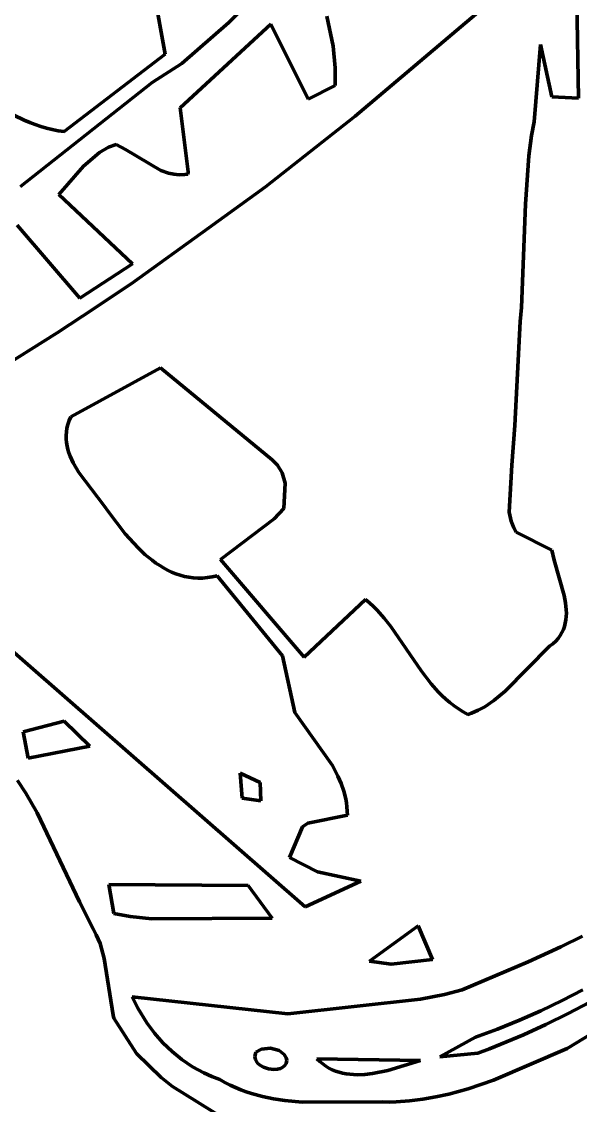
# Model space of a CAD drawing. Header units: millimetres. Extents: x 0 to 12.5, y 0 to 14.6.
# Drawn here: x 8.472 to 9.376, y 3.18 to 4.934 of the extents above; entities that cross this region are included whole.
import ezdxf

# ---------------------------------------------------------------- set-up
doc = ezdxf.new("R2010")
doc.units = ezdxf.units.MM
doc.layers.add('color#131313ff', color=7, linetype='CONTINUOUS', lineweight=100)
doc.layers.add('color#fcfcfcff', color=7, linetype='CONTINUOUS', lineweight=100)

msp = doc.modelspace()

# ---------------------------------------------------------------- linework, layer by layer
at = {"layer": 'color#131313ff'}
for p, q in [((8.7045, 4.8814), (8.6465, 5.1955)), ((8.8549, 4.9805), (8.8075, 4.9324)), ((9.3733, 4.8101), (9.3707, 4.9675)), ((9.2142, 4.9518), (9.0119, 4.781)), ((8.7283, 4.7947), (8.8752, 4.9302)), ((8.8075, 4.9324), (8.731, 4.8661)), ((8.8752, 4.9302), (8.936, 4.8083)), ((8.976, 4.8945), (8.966, 4.9431)), ((8.9794, 4.8592), (8.976, 4.8945)), ((9.3017, 4.772), (9.3122, 4.8968)), ((9.3122, 4.8968), (9.3305, 4.8124)), ((8.5407, 4.7561), (8.7045, 4.8814)), ((8.731, 4.8661), (8.6833, 4.8354)), ((8.9794, 4.8306), (8.9794, 4.8592)), ((8.6833, 4.8354), (8.4698, 4.667)), ((8.936, 4.8083), (8.9794, 4.8306)), ((9.3305, 4.8124), (9.3733, 4.8101)), ((8.7413, 4.691), (8.7283, 4.7947)), ((8.4591, 4.7828), (8.4762, 4.7745)), ((8.4762, 4.7745), (8.4849, 4.7708)), ((8.4849, 4.7708), (8.4938, 4.7674)), ((9.0119, 4.781), (8.8666, 4.6664)), ((9.2976, 4.7499), (9.3017, 4.772)), ((8.4938, 4.7674), (8.5028, 4.7644)), ((8.5028, 4.7644), (8.512, 4.7617)), ((8.512, 4.7617), (8.5214, 4.7594)), ((8.5214, 4.7594), (8.5309, 4.7575)), ((8.5309, 4.7575), (8.5407, 4.7561)), ((9.2931, 4.7167), (9.2976, 4.7499)), ((8.5719, 4.6999), (8.5978, 4.7223)), ((8.5978, 4.7223), (8.6126, 4.7307)), ((8.6126, 4.7307), (8.6247, 4.7353)), ((8.6247, 4.7353), (8.6402, 4.727)), ((8.6402, 4.727), (8.6973, 4.6929)), ((9.2879, 4.6387), (9.2931, 4.7167)), ((8.5322, 4.6544), (8.5719, 4.6999)), ((8.6973, 4.6929), (8.7096, 4.6888)), ((8.7096, 4.6888), (8.7181, 4.687)), ((8.7181, 4.687), (8.7269, 4.6863)), ((8.7269, 4.6863), (8.7361, 4.6866)), ((8.7361, 4.6866), (8.7409, 4.6872)), ((8.7409, 4.6872), (8.7413, 4.691)), ((8.8666, 4.6664), (8.7751, 4.6001)), ((8.6511, 4.5419), (8.5322, 4.6544)), ((9.2814, 4.4711), (9.2879, 4.6387)), ((8.4647, 4.6044), (8.5662, 4.4863)), ((8.7751, 4.6001), (8.6493, 4.5094)), ((8.5662, 4.4863), (8.6511, 4.5419)), ((8.6493, 4.5094), (8.5702, 4.4572)), ((8.5702, 4.4572), (8.5293, 4.4305)), ((9.2789, 4.4488), (9.2814, 4.4711)), ((9.2703, 4.2804), (9.2789, 4.4488)), ((8.5293, 4.4305), (8.3353, 4.309)), ((8.5513, 4.2946), (8.6969, 4.3737)), ((8.6969, 4.3737), (8.8773, 4.2249)), ((8.5453, 4.2761), (8.5467, 4.2822)), ((8.5467, 4.2822), (8.5487, 4.2883)), ((8.5487, 4.2883), (8.5513, 4.2946)), ((9.2653, 4.2163), (9.2703, 4.2804)), ((8.544, 4.2642), (8.5444, 4.2701)), ((8.544, 4.2584), (8.544, 4.2642)), ((8.5444, 4.2701), (8.5453, 4.2761)), ((8.5446, 4.2527), (8.544, 4.2584)), ((8.5455, 4.247), (8.5446, 4.2527)), ((8.5468, 4.2414), (8.5455, 4.247)), ((8.5485, 4.2359), (8.5468, 4.2414)), ((8.5505, 4.2305), (8.5485, 4.2359)), ((8.5555, 4.2197), (8.5505, 4.2305)), ((8.5647, 4.2041), (8.5555, 4.2197)), ((8.8773, 4.2249), (8.886, 4.2164)), ((8.886, 4.2164), (8.8935, 4.204)), ((9.2611, 4.14), (9.2653, 4.2163)), ((8.6057, 4.1502), (8.5647, 4.2041)), ((8.8935, 4.204), (8.8984, 4.1873)), ((8.8984, 4.1873), (8.8962, 4.146)), ((8.6124, 4.1408), (8.6057, 4.1502)), ((8.6397, 4.105), (8.6124, 4.1408)), ((8.8962, 4.146), (8.8808, 4.1293)), ((9.2645, 4.1253), (9.2611, 4.14)), ((8.8808, 4.1293), (8.794, 4.0634)), ((9.2689, 4.1146), (9.2645, 4.1253)), ((8.6604, 4.0822), (8.6397, 4.105)), ((9.2727, 4.1077), (9.2689, 4.1146)), ((9.3304, 4.0784), (9.2727, 4.1077)), ((8.6715, 4.0718), (8.6604, 4.0822)), ((8.6832, 4.0622), (8.6715, 4.0718)), ((9.3342, 4.0624), (9.3304, 4.0784)), ((8.6892, 4.0577), (8.6832, 4.0622)), ((8.6954, 4.0536), (8.6892, 4.0577)), ((8.7017, 4.0498), (8.6954, 4.0536)), ((8.794, 4.0634), (8.9293, 3.9056)), ((9.3505, 4.005), (9.3342, 4.0624)), ((8.7081, 4.0463), (8.7017, 4.0498)), ((8.7147, 4.0432), (8.7081, 4.0463)), ((8.7214, 4.0405), (8.7147, 4.0432)), ((8.7283, 4.0381), (8.7214, 4.0405)), ((8.7353, 4.0362), (8.7283, 4.0381)), ((8.7425, 4.0348), (8.7353, 4.0362)), ((8.7498, 4.0339), (8.7425, 4.0348)), ((8.7726, 4.0342), (8.7648, 4.0335)), ((8.7805, 4.0354), (8.7726, 4.0342)), ((8.7885, 4.0373), (8.7805, 4.0354)), ((8.8943, 3.9074), (8.7885, 4.0373)), ((8.7572, 4.0334), (8.7498, 4.0339)), ((8.7648, 4.0335), (8.7572, 4.0334)), ((8.3452, 4.013), (8.931, 3.5012)), ((8.9293, 3.9056), (9.0287, 3.999)), ((9.0287, 3.999), (9.0352, 3.9934)), ((9.3526, 3.9935), (9.3505, 4.005)), ((9.0352, 3.9934), (9.0415, 3.9875)), ((9.0415, 3.9875), (9.0476, 3.9813)), ((9.0476, 3.9813), (9.059, 3.9684)), ((9.3537, 3.9821), (9.3526, 3.9935)), ((9.3538, 3.9765), (9.3537, 3.9821)), ((9.059, 3.9684), (9.0697, 3.9548)), ((9.3521, 3.9603), (9.353, 3.9656)), ((9.353, 3.9656), (9.3536, 3.971)), ((9.3536, 3.971), (9.3538, 3.9765)), ((9.0697, 3.9548), (9.1191, 3.8828)), ((9.3466, 3.9452), (9.3489, 3.9501)), ((9.3489, 3.9501), (9.3507, 3.9551)), ((9.3507, 3.9551), (9.3521, 3.9603)), ((9.3319, 3.9271), (9.3365, 3.9314)), ((9.3365, 3.9314), (9.3404, 3.9358)), ((9.3404, 3.9358), (9.3438, 3.9404)), ((9.3438, 3.9404), (9.3466, 3.9452)), ((9.2547, 3.8504), (9.3267, 3.9231)), ((9.3267, 3.9231), (9.3319, 3.9271)), ((8.9141, 3.816), (8.8943, 3.9074)), ((9.1191, 3.8828), (9.1349, 3.8623)), ((9.1349, 3.8623), (9.1463, 3.8495)), ((9.1463, 3.8495), (9.1523, 3.8434)), ((9.1523, 3.8434), (9.1586, 3.8375)), ((9.2364, 3.8351), (9.2547, 3.8504)), ((9.1586, 3.8375), (9.1651, 3.832)), ((9.1651, 3.832), (9.1719, 3.8267)), ((9.1719, 3.8267), (9.179, 3.8217)), ((9.2112, 3.8196), (9.2216, 3.8253)), ((9.2216, 3.8253), (9.2364, 3.8351)), ((8.9749, 3.7302), (8.9141, 3.816)), ((9.179, 3.8217), (9.1865, 3.8171)), ((9.1865, 3.8171), (9.1943, 3.8129)), ((9.1943, 3.8129), (9.2001, 3.8149)), ((9.2001, 3.8149), (9.2112, 3.8196)), ((8.5405, 3.8018), (8.4741, 3.7845)), ((8.5821, 3.7612), (8.5405, 3.8018)), ((8.4741, 3.7845), (8.4824, 3.7419)), ((8.4824, 3.7419), (8.5821, 3.7612)), ((8.984, 3.7129), (8.9749, 3.7302)), ((8.4785, 3.6852), (8.4654, 3.7058)), ((8.8257, 3.7175), (8.8578, 3.7024)), ((8.8288, 3.6773), (8.8257, 3.7175)), ((8.8578, 3.7024), (8.8591, 3.6728)), ((8.9891, 3.701), (8.984, 3.7129)), ((8.9933, 3.6887), (8.9891, 3.701)), ((8.4968, 3.6534), (8.4785, 3.6852)), ((8.9965, 3.6761), (8.9933, 3.6887)), ((8.8591, 3.6728), (8.8288, 3.6773)), ((8.9977, 3.6696), (8.9965, 3.6761)), ((8.9986, 3.663), (8.9977, 3.6696)), ((8.5658, 3.5092), (8.4968, 3.6534)), ((8.9353, 3.6369), (8.9993, 3.6495)), ((8.9991, 3.6563), (8.9986, 3.663)), ((8.9993, 3.6495), (8.9991, 3.6563)), ((8.9055, 3.581), (8.9264, 3.631)), ((8.9264, 3.631), (8.9353, 3.6369)), ((8.9507, 3.5579), (8.9055, 3.581)), ((9.021, 3.5428), (8.9507, 3.5579)), ((8.6132, 3.5375), (8.6214, 3.4905)), ((8.8384, 3.5361), (8.6132, 3.5375)), ((8.8775, 3.483), (8.8384, 3.5361)), ((8.931, 3.5012), (9.021, 3.5428)), ((8.5877, 3.4655), (8.5658, 3.5092)), ((8.6214, 3.4905), (8.6477, 3.4858)), ((8.6477, 3.4858), (8.6828, 3.4819)), ((8.6828, 3.4819), (8.8775, 3.483)), ((8.5928, 3.4563), (8.5877, 3.4655)), ((8.5988, 3.4421), (8.5928, 3.4563)), ((9.1137, 3.4705), (9.0352, 3.4135)), ((9.1369, 3.4163), (9.1137, 3.4705)), ((8.6056, 3.4176), (8.5988, 3.4421)), ((9.3799, 3.4541), (9.3451, 3.4367)), ((9.3451, 3.4367), (9.2921, 3.4122)), ((8.6198, 3.326), (8.6056, 3.4176)), ((9.0352, 3.4135), (9.0704, 3.4086)), ((9.0704, 3.4086), (9.1369, 3.4163)), ((9.2921, 3.4122), (9.1849, 3.3672)), ((9.355, 3.2722), (9.5181, 3.3718)), ((8.9027, 3.3283), (8.6507, 3.3558)), ((8.6507, 3.3558), (8.6601, 3.3372)), ((9.1179, 3.3518), (8.9027, 3.3283)), ((9.1564, 3.3596), (9.1179, 3.3518)), ((9.1849, 3.3672), (9.1564, 3.3596)), ((9.3469, 3.3498), (9.3807, 3.3672)), ((8.6601, 3.3372), (8.6747, 3.3135)), ((9.2778, 3.3179), (9.3126, 3.3333)), ((9.3126, 3.3333), (9.3469, 3.3498)), ((9.3917, 3.347), (9.3565, 3.3285)), ((8.6212, 3.321), (8.6198, 3.326)), ((8.6578, 3.2638), (8.6212, 3.321)), ((9.2424, 3.3035), (9.2778, 3.3179)), ((9.3565, 3.3285), (9.3208, 3.3109)), ((8.6747, 3.3135), (8.6871, 3.2969)), ((9.2246, 3.2968), (9.2424, 3.3035)), ((9.3208, 3.3109), (9.2846, 3.2944)), ((8.6871, 3.2969), (8.7007, 3.2814)), ((8.7007, 3.2814), (8.7155, 3.2671)), ((9.1488, 3.2588), (9.2066, 3.2903)), ((9.2066, 3.2903), (9.2246, 3.2968)), ((9.2846, 3.2944), (9.2479, 3.2789)), ((8.6978, 3.2254), (8.6578, 3.2638)), ((8.7155, 3.2671), (8.7315, 3.2541)), ((8.8497, 3.2612), (8.8503, 3.2638)), ((8.8503, 3.2638), (8.8513, 3.2664)), ((8.8513, 3.2664), (8.8601, 3.2712)), ((8.8601, 3.2712), (8.8747, 3.2728)), ((8.8747, 3.2728), (8.8888, 3.2687)), ((8.8888, 3.2687), (8.8967, 3.2623)), ((8.8967, 3.2623), (8.9, 3.2572)), ((9.2107, 3.2646), (9.1488, 3.2588)), ((9.2294, 3.2716), (9.2107, 3.2646)), ((9.2479, 3.2789), (9.2294, 3.2716)), ((9.2358, 3.2207), (9.355, 3.2722)), ((8.7315, 3.2541), (8.7487, 3.2426)), ((8.8495, 3.2587), (8.8497, 3.2612)), ((8.8498, 3.2563), (8.8495, 3.2587)), ((8.8505, 3.254), (8.8498, 3.2563)), ((8.8515, 3.2519), (8.8505, 3.254)), ((8.8528, 3.2498), (8.8515, 3.2519)), ((8.8545, 3.2479), (8.8528, 3.2498)), ((8.8586, 3.2446), (8.8545, 3.2479)), ((8.8987, 3.2458), (8.8972, 3.2439)), ((8.9, 3.248), (8.8987, 3.2458)), ((8.9, 3.2572), (8.9014, 3.2532)), ((8.9009, 3.2504), (8.9, 3.248)), ((8.9014, 3.2532), (8.9009, 3.2504)), ((8.9499, 3.2556), (9.1176, 3.2527)), ((8.9545, 3.2511), (8.9499, 3.2556)), ((8.9593, 3.247), (8.9545, 3.2511)), ((8.9643, 3.2435), (8.9593, 3.247)), ((9.1176, 3.2527), (9.0647, 3.2367)), ((8.7487, 3.2426), (8.7669, 3.2326)), ((8.7669, 3.2326), (8.7796, 3.2268)), ((8.8635, 3.2418), (8.8586, 3.2446)), ((8.8717, 3.2391), (8.8635, 3.2418)), ((8.8804, 3.2381), (8.8717, 3.2391)), ((8.8859, 3.2385), (8.8804, 3.2381)), ((8.891, 3.2399), (8.8859, 3.2385)), ((8.8933, 3.241), (8.891, 3.2399)), ((8.8954, 3.2423), (8.8933, 3.241)), ((8.8972, 3.2439), (8.8954, 3.2423)), ((8.9694, 3.2404), (8.9643, 3.2435)), ((8.9747, 3.2377), (8.9694, 3.2404)), ((8.9801, 3.2355), (8.9747, 3.2377)), ((8.9857, 3.2336), (8.9801, 3.2355)), ((8.9914, 3.2322), (8.9857, 3.2336)), ((8.9972, 3.231), (8.9914, 3.2322)), ((9.0031, 3.2303), (8.9972, 3.231)), ((9.0151, 3.2297), (9.0031, 3.2303)), ((9.0273, 3.2302), (9.0151, 3.2297)), ((9.0398, 3.2316), (9.0273, 3.2302)), ((9.0647, 3.2367), (9.0398, 3.2316)), ((8.7161, 3.2108), (8.6978, 3.2254)), ((8.8003, 3.158), (8.7161, 3.2108)), ((8.7796, 3.2268), (8.7928, 3.2219)), ((8.7928, 3.2219), (8.8011, 3.2171)), ((8.8011, 3.2171), (8.8095, 3.2128)), ((8.8095, 3.2128), (8.818, 3.2088)), ((9.1948, 3.2068), (9.2358, 3.2207)), ((8.818, 3.2088), (8.8266, 3.2052)), ((8.8266, 3.2052), (8.8353, 3.202)), ((8.8353, 3.202), (8.8441, 3.1991)), ((8.8441, 3.1991), (8.8618, 3.1942)), ((8.8618, 3.1942), (8.8799, 3.1904)), ((9.1213, 3.19), (9.1425, 3.1937)), ((9.1425, 3.1937), (9.1635, 3.1983)), ((9.1635, 3.1983), (9.1948, 3.2068)), ((8.8799, 3.1904), (8.8981, 3.1877)), ((8.8981, 3.1877), (8.9259, 3.1851)), ((8.9259, 3.1851), (9.0565, 3.1855)), ((9.0565, 3.1855), (9.0674, 3.1854)), ((9.0674, 3.1854), (9.0783, 3.1858)), ((9.0783, 3.1858), (9.0999, 3.1873)), ((9.0999, 3.1873), (9.1213, 3.19))]:
    msp.add_line(p, q, dxfattribs=at)
at = {"layer": 'color#fcfcfcff'}
for p, q in [((8.6465, 5.1955), (8.7045, 4.8814)), ((8.8075, 4.9324), (8.8549, 4.9805)), ((9.3707, 4.9675), (9.3733, 4.8101)), ((9.0119, 4.781), (9.2142, 4.9518)), ((8.8752, 4.9302), (8.7283, 4.7947)), ((8.731, 4.8661), (8.8075, 4.9324)), ((8.936, 4.8083), (8.8752, 4.9302)), ((8.966, 4.9431), (8.976, 4.8945)), ((8.976, 4.8945), (8.9794, 4.8592)), ((9.3122, 4.8968), (9.3017, 4.772)), ((9.3305, 4.8124), (9.3122, 4.8968)), ((8.7045, 4.8814), (8.5407, 4.7561)), ((8.6833, 4.8354), (8.731, 4.8661)), ((8.9794, 4.8592), (8.9794, 4.8306)), ((8.4698, 4.667), (8.6833, 4.8354)), ((8.9794, 4.8306), (8.936, 4.8083)), ((9.3733, 4.8101), (9.3305, 4.8124)), ((8.7283, 4.7947), (8.7413, 4.691)), ((8.4762, 4.7745), (8.4591, 4.7828)), ((8.4849, 4.7708), (8.4762, 4.7745)), ((8.4938, 4.7674), (8.4849, 4.7708)), ((8.8666, 4.6664), (9.0119, 4.781)), ((9.3017, 4.772), (9.2976, 4.7499)), ((8.5028, 4.7644), (8.4938, 4.7674)), ((8.512, 4.7617), (8.5028, 4.7644)), ((8.5214, 4.7594), (8.512, 4.7617)), ((8.5309, 4.7575), (8.5214, 4.7594)), ((8.5407, 4.7561), (8.5309, 4.7575)), ((9.2976, 4.7499), (9.2931, 4.7167)), ((8.5978, 4.7223), (8.5719, 4.6999)), ((8.6126, 4.7307), (8.5978, 4.7223)), ((8.6247, 4.7353), (8.6126, 4.7307)), ((8.6402, 4.727), (8.6247, 4.7353)), ((8.6973, 4.6929), (8.6402, 4.727)), ((9.2931, 4.7167), (9.2879, 4.6387)), ((8.5719, 4.6999), (8.5322, 4.6544)), ((8.7096, 4.6888), (8.6973, 4.6929)), ((8.7181, 4.687), (8.7096, 4.6888)), ((8.7269, 4.6863), (8.7181, 4.687)), ((8.7361, 4.6866), (8.7269, 4.6863)), ((8.7409, 4.6872), (8.7361, 4.6866)), ((8.7413, 4.691), (8.7409, 4.6872)), ((8.7751, 4.6001), (8.8666, 4.6664)), ((8.5322, 4.6544), (8.6511, 4.5419)), ((9.2879, 4.6387), (9.2814, 4.4711)), ((8.5662, 4.4863), (8.4647, 4.6044)), ((8.6493, 4.5094), (8.7751, 4.6001)), ((8.6511, 4.5419), (8.5662, 4.4863)), ((8.5702, 4.4572), (8.6493, 4.5094)), ((8.5293, 4.4305), (8.5702, 4.4572)), ((9.2814, 4.4711), (9.2789, 4.4488)), ((9.2789, 4.4488), (9.2703, 4.2804)), ((8.3353, 4.309), (8.5293, 4.4305)), ((8.6969, 4.3737), (8.5513, 4.2946)), ((8.8773, 4.2249), (8.6969, 4.3737)), ((8.5467, 4.2822), (8.5453, 4.2761)), ((8.5487, 4.2883), (8.5467, 4.2822)), ((8.5513, 4.2946), (8.5487, 4.2883)), ((9.2703, 4.2804), (9.2653, 4.2163)), ((8.5444, 4.2701), (8.544, 4.2642)), ((8.544, 4.2642), (8.544, 4.2584)), ((8.5453, 4.2761), (8.5444, 4.2701)), ((8.544, 4.2584), (8.5446, 4.2527)), ((8.5446, 4.2527), (8.5455, 4.247)), ((8.5455, 4.247), (8.5468, 4.2414)), ((8.5468, 4.2414), (8.5485, 4.2359)), ((8.5485, 4.2359), (8.5505, 4.2305)), ((8.5505, 4.2305), (8.5555, 4.2197)), ((8.5555, 4.2197), (8.5647, 4.2041)), ((8.886, 4.2164), (8.8773, 4.2249)), ((8.8935, 4.204), (8.886, 4.2164)), ((9.2653, 4.2163), (9.2611, 4.14)), ((8.5647, 4.2041), (8.6057, 4.1502)), ((8.8984, 4.1873), (8.8935, 4.204)), ((8.8962, 4.146), (8.8984, 4.1873)), ((8.6057, 4.1502), (8.6124, 4.1408)), ((8.6124, 4.1408), (8.6397, 4.105)), ((8.8808, 4.1293), (8.8962, 4.146)), ((9.2611, 4.14), (9.2645, 4.1253)), ((8.794, 4.0634), (8.8808, 4.1293)), ((9.2645, 4.1253), (9.2689, 4.1146)), ((8.6397, 4.105), (8.6604, 4.0822)), ((9.2689, 4.1146), (9.2727, 4.1077)), ((9.2727, 4.1077), (9.3304, 4.0784)), ((8.6604, 4.0822), (8.6715, 4.0718)), ((8.6715, 4.0718), (8.6832, 4.0622)), ((9.3304, 4.0784), (9.3342, 4.0624)), ((8.6832, 4.0622), (8.6892, 4.0577)), ((8.6892, 4.0577), (8.6954, 4.0536)), ((8.6954, 4.0536), (8.7017, 4.0498)), ((8.9293, 3.9056), (8.794, 4.0634)), ((9.3342, 4.0624), (9.3505, 4.005)), ((8.7017, 4.0498), (8.7081, 4.0463)), ((8.7081, 4.0463), (8.7147, 4.0432)), ((8.7147, 4.0432), (8.7214, 4.0405)), ((8.7214, 4.0405), (8.7283, 4.0381)), ((8.7283, 4.0381), (8.7353, 4.0362)), ((8.7353, 4.0362), (8.7425, 4.0348)), ((8.7425, 4.0348), (8.7498, 4.0339)), ((8.7648, 4.0335), (8.7726, 4.0342)), ((8.7726, 4.0342), (8.7805, 4.0354)), ((8.7805, 4.0354), (8.7885, 4.0373)), ((8.7885, 4.0373), (8.8943, 3.9074)), ((8.7498, 4.0339), (8.7572, 4.0334)), ((8.7572, 4.0334), (8.7648, 4.0335)), ((8.931, 3.5012), (8.3452, 4.013)), ((9.0287, 3.999), (8.9293, 3.9056)), ((9.0352, 3.9934), (9.0287, 3.999)), ((9.3505, 4.005), (9.3526, 3.9935)), ((9.0415, 3.9875), (9.0352, 3.9934)), ((9.0476, 3.9813), (9.0415, 3.9875)), ((9.059, 3.9684), (9.0476, 3.9813)), ((9.3526, 3.9935), (9.3537, 3.9821)), ((9.3537, 3.9821), (9.3538, 3.9765)), ((9.0697, 3.9548), (9.059, 3.9684)), ((9.353, 3.9656), (9.3521, 3.9603)), ((9.3536, 3.971), (9.353, 3.9656)), ((9.3538, 3.9765), (9.3536, 3.971)), ((9.1191, 3.8828), (9.0697, 3.9548)), ((9.3489, 3.9501), (9.3466, 3.9452)), ((9.3507, 3.9551), (9.3489, 3.9501)), ((9.3521, 3.9603), (9.3507, 3.9551)), ((9.3365, 3.9314), (9.3319, 3.9271)), ((9.3404, 3.9358), (9.3365, 3.9314)), ((9.3438, 3.9404), (9.3404, 3.9358)), ((9.3466, 3.9452), (9.3438, 3.9404)), ((9.3267, 3.9231), (9.2547, 3.8504)), ((9.3319, 3.9271), (9.3267, 3.9231)), ((8.8943, 3.9074), (8.9141, 3.816)), ((9.1349, 3.8623), (9.1191, 3.8828)), ((9.1463, 3.8495), (9.1349, 3.8623)), ((9.1523, 3.8434), (9.1463, 3.8495)), ((9.1586, 3.8375), (9.1523, 3.8434)), ((9.2547, 3.8504), (9.2364, 3.8351)), ((9.1651, 3.832), (9.1586, 3.8375)), ((9.1719, 3.8267), (9.1651, 3.832)), ((9.179, 3.8217), (9.1719, 3.8267)), ((9.2216, 3.8253), (9.2112, 3.8196)), ((9.2364, 3.8351), (9.2216, 3.8253)), ((8.9141, 3.816), (8.9749, 3.7302)), ((9.1865, 3.8171), (9.179, 3.8217)), ((9.1943, 3.8129), (9.1865, 3.8171)), ((9.2001, 3.8149), (9.1943, 3.8129)), ((9.2112, 3.8196), (9.2001, 3.8149)), ((8.4741, 3.7845), (8.5405, 3.8018)), ((8.5405, 3.8018), (8.5821, 3.7612)), ((8.4824, 3.7419), (8.4741, 3.7845)), ((8.5821, 3.7612), (8.4824, 3.7419)), ((8.9749, 3.7302), (8.984, 3.7129)), ((8.4654, 3.7058), (8.4785, 3.6852)), ((8.8257, 3.7175), (8.8288, 3.6773)), ((8.8578, 3.7024), (8.8257, 3.7175)), ((8.8591, 3.6728), (8.8578, 3.7024)), ((8.984, 3.7129), (8.9891, 3.701)), ((8.9891, 3.701), (8.9933, 3.6887)), ((8.4785, 3.6852), (8.4968, 3.6534)), ((8.9933, 3.6887), (8.9965, 3.6761)), ((8.8288, 3.6773), (8.8591, 3.6728)), ((8.9965, 3.6761), (8.9977, 3.6696)), ((8.9977, 3.6696), (8.9986, 3.663)), ((8.4968, 3.6534), (8.5658, 3.5092)), ((8.9993, 3.6495), (8.9353, 3.6369)), ((8.9986, 3.663), (8.9991, 3.6563)), ((8.9991, 3.6563), (8.9993, 3.6495)), ((8.9264, 3.631), (8.9055, 3.581)), ((8.9353, 3.6369), (8.9264, 3.631)), ((8.9055, 3.581), (8.9507, 3.5579)), ((8.9507, 3.5579), (9.021, 3.5428)), ((8.6132, 3.5375), (8.8384, 3.5361)), ((8.6214, 3.4905), (8.6132, 3.5375)), ((8.8384, 3.5361), (8.8775, 3.483)), ((9.021, 3.5428), (8.931, 3.5012)), ((8.5658, 3.5092), (8.5877, 3.4655)), ((8.6477, 3.4858), (8.6214, 3.4905)), ((8.6828, 3.4819), (8.6477, 3.4858)), ((8.8775, 3.483), (8.6828, 3.4819)), ((8.5877, 3.4655), (8.5928, 3.4563)), ((8.5928, 3.4563), (8.5988, 3.4421)), ((9.0352, 3.4135), (9.1137, 3.4705)), ((9.1137, 3.4705), (9.1369, 3.4163)), ((8.5988, 3.4421), (8.6056, 3.4176)), ((9.3451, 3.4367), (9.3799, 3.4541)), ((9.2921, 3.4122), (9.3451, 3.4367)), ((8.6056, 3.4176), (8.6198, 3.326)), ((9.0704, 3.4086), (9.0352, 3.4135)), ((9.1369, 3.4163), (9.0704, 3.4086)), ((9.1849, 3.3672), (9.2921, 3.4122)), ((9.5181, 3.3718), (9.355, 3.2722)), ((8.6601, 3.3372), (8.6507, 3.3558)), ((8.6507, 3.3558), (8.9027, 3.3283)), ((8.9027, 3.3283), (9.1179, 3.3518)), ((9.1179, 3.3518), (9.1564, 3.3596)), ((9.1564, 3.3596), (9.1849, 3.3672)), ((9.3807, 3.3672), (9.3469, 3.3498)), ((8.6747, 3.3135), (8.6601, 3.3372)), ((9.3126, 3.3333), (9.2778, 3.3179)), ((9.3469, 3.3498), (9.3126, 3.3333)), ((9.3565, 3.3285), (9.3917, 3.347)), ((8.6198, 3.326), (8.6212, 3.321)), ((8.6212, 3.321), (8.6578, 3.2638)), ((9.2778, 3.3179), (9.2424, 3.3035)), ((9.3208, 3.3109), (9.3565, 3.3285)), ((8.6871, 3.2969), (8.6747, 3.3135)), ((9.2424, 3.3035), (9.2246, 3.2968)), ((9.2846, 3.2944), (9.3208, 3.3109)), ((8.7007, 3.2814), (8.6871, 3.2969)), ((8.7155, 3.2671), (8.7007, 3.2814)), ((9.2066, 3.2903), (9.1488, 3.2588)), ((9.2246, 3.2968), (9.2066, 3.2903)), ((9.2479, 3.2789), (9.2846, 3.2944)), ((8.6578, 3.2638), (8.6978, 3.2254)), ((8.7315, 3.2541), (8.7155, 3.2671)), ((8.8503, 3.2638), (8.8497, 3.2612)), ((8.8513, 3.2664), (8.8503, 3.2638)), ((8.8601, 3.2712), (8.8513, 3.2664)), ((8.8747, 3.2728), (8.8601, 3.2712)), ((8.8888, 3.2687), (8.8747, 3.2728)), ((8.8967, 3.2623), (8.8888, 3.2687)), ((8.9, 3.2572), (8.8967, 3.2623)), ((9.1488, 3.2588), (9.2107, 3.2646)), ((9.2107, 3.2646), (9.2294, 3.2716)), ((9.2294, 3.2716), (9.2479, 3.2789)), ((9.355, 3.2722), (9.2358, 3.2207)), ((8.7487, 3.2426), (8.7315, 3.2541)), ((8.8497, 3.2612), (8.8495, 3.2587)), ((8.8495, 3.2587), (8.8498, 3.2563)), ((8.8498, 3.2563), (8.8505, 3.254)), ((8.8505, 3.254), (8.8515, 3.2519)), ((8.8515, 3.2519), (8.8528, 3.2498)), ((8.8528, 3.2498), (8.8545, 3.2479)), ((8.8545, 3.2479), (8.8586, 3.2446)), ((8.8972, 3.2439), (8.8987, 3.2458)), ((8.8987, 3.2458), (8.9, 3.248)), ((8.9014, 3.2532), (8.9, 3.2572)), ((8.9, 3.248), (8.9009, 3.2504)), ((8.9009, 3.2504), (8.9014, 3.2532)), ((8.9499, 3.2556), (8.9545, 3.2511)), ((9.1176, 3.2527), (8.9499, 3.2556)), ((8.9545, 3.2511), (8.9593, 3.247)), ((8.9593, 3.247), (8.9643, 3.2435)), ((9.0647, 3.2367), (9.1176, 3.2527)), ((8.7669, 3.2326), (8.7487, 3.2426)), ((8.7796, 3.2268), (8.7669, 3.2326)), ((8.8586, 3.2446), (8.8635, 3.2418)), ((8.8635, 3.2418), (8.8717, 3.2391)), ((8.8717, 3.2391), (8.8804, 3.2381)), ((8.8804, 3.2381), (8.8859, 3.2385)), ((8.8859, 3.2385), (8.891, 3.2399)), ((8.891, 3.2399), (8.8933, 3.241)), ((8.8933, 3.241), (8.8954, 3.2423)), ((8.8954, 3.2423), (8.8972, 3.2439)), ((8.9643, 3.2435), (8.9694, 3.2404)), ((8.9694, 3.2404), (8.9747, 3.2377)), ((8.9747, 3.2377), (8.9801, 3.2355)), ((8.9801, 3.2355), (8.9857, 3.2336)), ((8.9857, 3.2336), (8.9914, 3.2322)), ((8.9914, 3.2322), (8.9972, 3.231)), ((8.9972, 3.231), (9.0031, 3.2303)), ((9.0031, 3.2303), (9.0151, 3.2297)), ((9.0151, 3.2297), (9.0273, 3.2302)), ((9.0273, 3.2302), (9.0398, 3.2316)), ((9.0398, 3.2316), (9.0647, 3.2367)), ((8.6978, 3.2254), (8.7161, 3.2108)), ((8.7161, 3.2108), (8.8003, 3.158)), ((8.7928, 3.2219), (8.7796, 3.2268)), ((8.8011, 3.2171), (8.7928, 3.2219)), ((8.8095, 3.2128), (8.8011, 3.2171)), ((8.818, 3.2088), (8.8095, 3.2128)), ((9.2358, 3.2207), (9.1948, 3.2068)), ((8.8266, 3.2052), (8.818, 3.2088)), ((8.8353, 3.202), (8.8266, 3.2052)), ((8.8441, 3.1991), (8.8353, 3.202)), ((8.8618, 3.1942), (8.8441, 3.1991)), ((8.8799, 3.1904), (8.8618, 3.1942)), ((9.1425, 3.1937), (9.1213, 3.19)), ((9.1635, 3.1983), (9.1425, 3.1937)), ((9.1948, 3.2068), (9.1635, 3.1983)), ((8.8981, 3.1877), (8.8799, 3.1904)), ((8.9259, 3.1851), (8.8981, 3.1877)), ((9.0565, 3.1855), (8.9259, 3.1851)), ((9.0674, 3.1854), (9.0565, 3.1855)), ((9.0783, 3.1858), (9.0674, 3.1854)), ((9.0999, 3.1873), (9.0783, 3.1858)), ((9.1213, 3.19), (9.0999, 3.1873))]:
    msp.add_line(p, q, dxfattribs=at)

doc.saveas('drawing.dxf')
